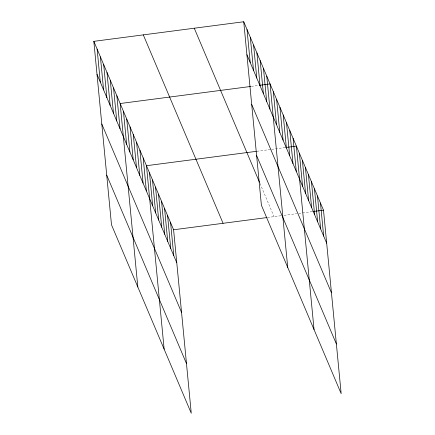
<?xml version="1.0" encoding="UTF-8"?>
<svg xmlns="http://www.w3.org/2000/svg" width="435" height="435" viewBox="0 0 435 435"><rect width="100%" height="100%" fill="white"/><g stroke="black" fill="none" stroke-linecap="round" stroke-linejoin="round"><path stroke-width="0.33" stroke-dasharray="2.17 1.63" d="M251.338 86.38L258.694 85.418M256.938 151.266L270.309 149.52M271.647 149.346L285.686 147.508M267.498 217.495L281.385 215.684M284.06 215.33L296.762 213.672M298.769 213.411L312.134 211.66M259.972 183.423L274.034 216.641"/><path stroke-width="0.65" d="M93.835 41.341L173.598 229.772L191.264 413.25L111.501 224.824L93.835 41.341L243.736 21.75L323.499 210.176L341.165 393.659L261.402 205.228L243.736 21.75M250.669 86.467L120.158 103.525L137.824 287.002M259.363 85.331L270.059 83.933L287.725 267.411M256.269 151.353L146.481 165.702L164.147 349.185M285.686 147.508L296.382 146.111L314.048 329.594M173.598 229.772L266.845 217.582M312.803 211.573L323.499 210.176M246.911 54.75L326.68 243.181M251.691 104.411L331.459 292.837M256.617 155.572L336.385 343.998M194.266 28.215L259.467 182.238M143.3 34.876L223.068 223.302M97.01 74.347L176.779 262.773M101.79 124.002L181.558 312.428M106.716 175.164L186.484 363.595M320.486 203.058L323.662 236.064M317.474 195.94L320.649 228.94M314.462 188.823L317.637 221.823M311.449 181.705L314.625 214.705M308.431 174.587L311.612 207.587M305.419 167.47L308.6 200.47M302.407 160.346L305.582 193.352M299.394 153.229L302.57 186.234M293.087 138.341L296.268 171.341M289.797 130.565L292.978 163.571M286.507 122.795L289.688 155.795M283.218 115.019L286.393 148.025M279.928 107.249L283.103 140.249M276.638 99.474L279.814 132.479M273.349 91.703L276.524 124.704M266.764 76.158L269.945 109.158M263.474 68.387L266.655 101.388M260.184 60.612L263.365 93.617M256.895 52.842L260.07 85.842M253.605 45.066L256.78 78.072M250.315 37.296L253.491 70.296M247.026 29.52L250.201 62.526M170.585 222.649L173.766 255.655M167.573 215.532L170.748 248.537M164.56 208.414L167.736 241.414M161.548 201.296L164.724 234.296M158.53 194.179L161.711 227.179M155.518 187.061L158.699 220.061M152.506 179.943L155.681 212.943M149.493 172.825L152.669 205.826M143.191 157.932L146.367 190.932M139.896 150.157L143.077 183.162M136.606 142.386L139.787 175.387M133.317 134.616L136.498 167.616M130.027 126.841L133.202 159.841M126.737 119.07L129.913 152.071M123.448 111.295L126.623 144.3M116.863 95.749L120.044 128.755M113.573 87.979L116.754 120.979M110.283 80.203L113.464 113.209M106.994 72.433L110.175 105.433M103.704 64.663L106.879 97.663M100.414 56.887L103.59 89.887M97.125 49.117L100.3 82.117"/></g></svg>
